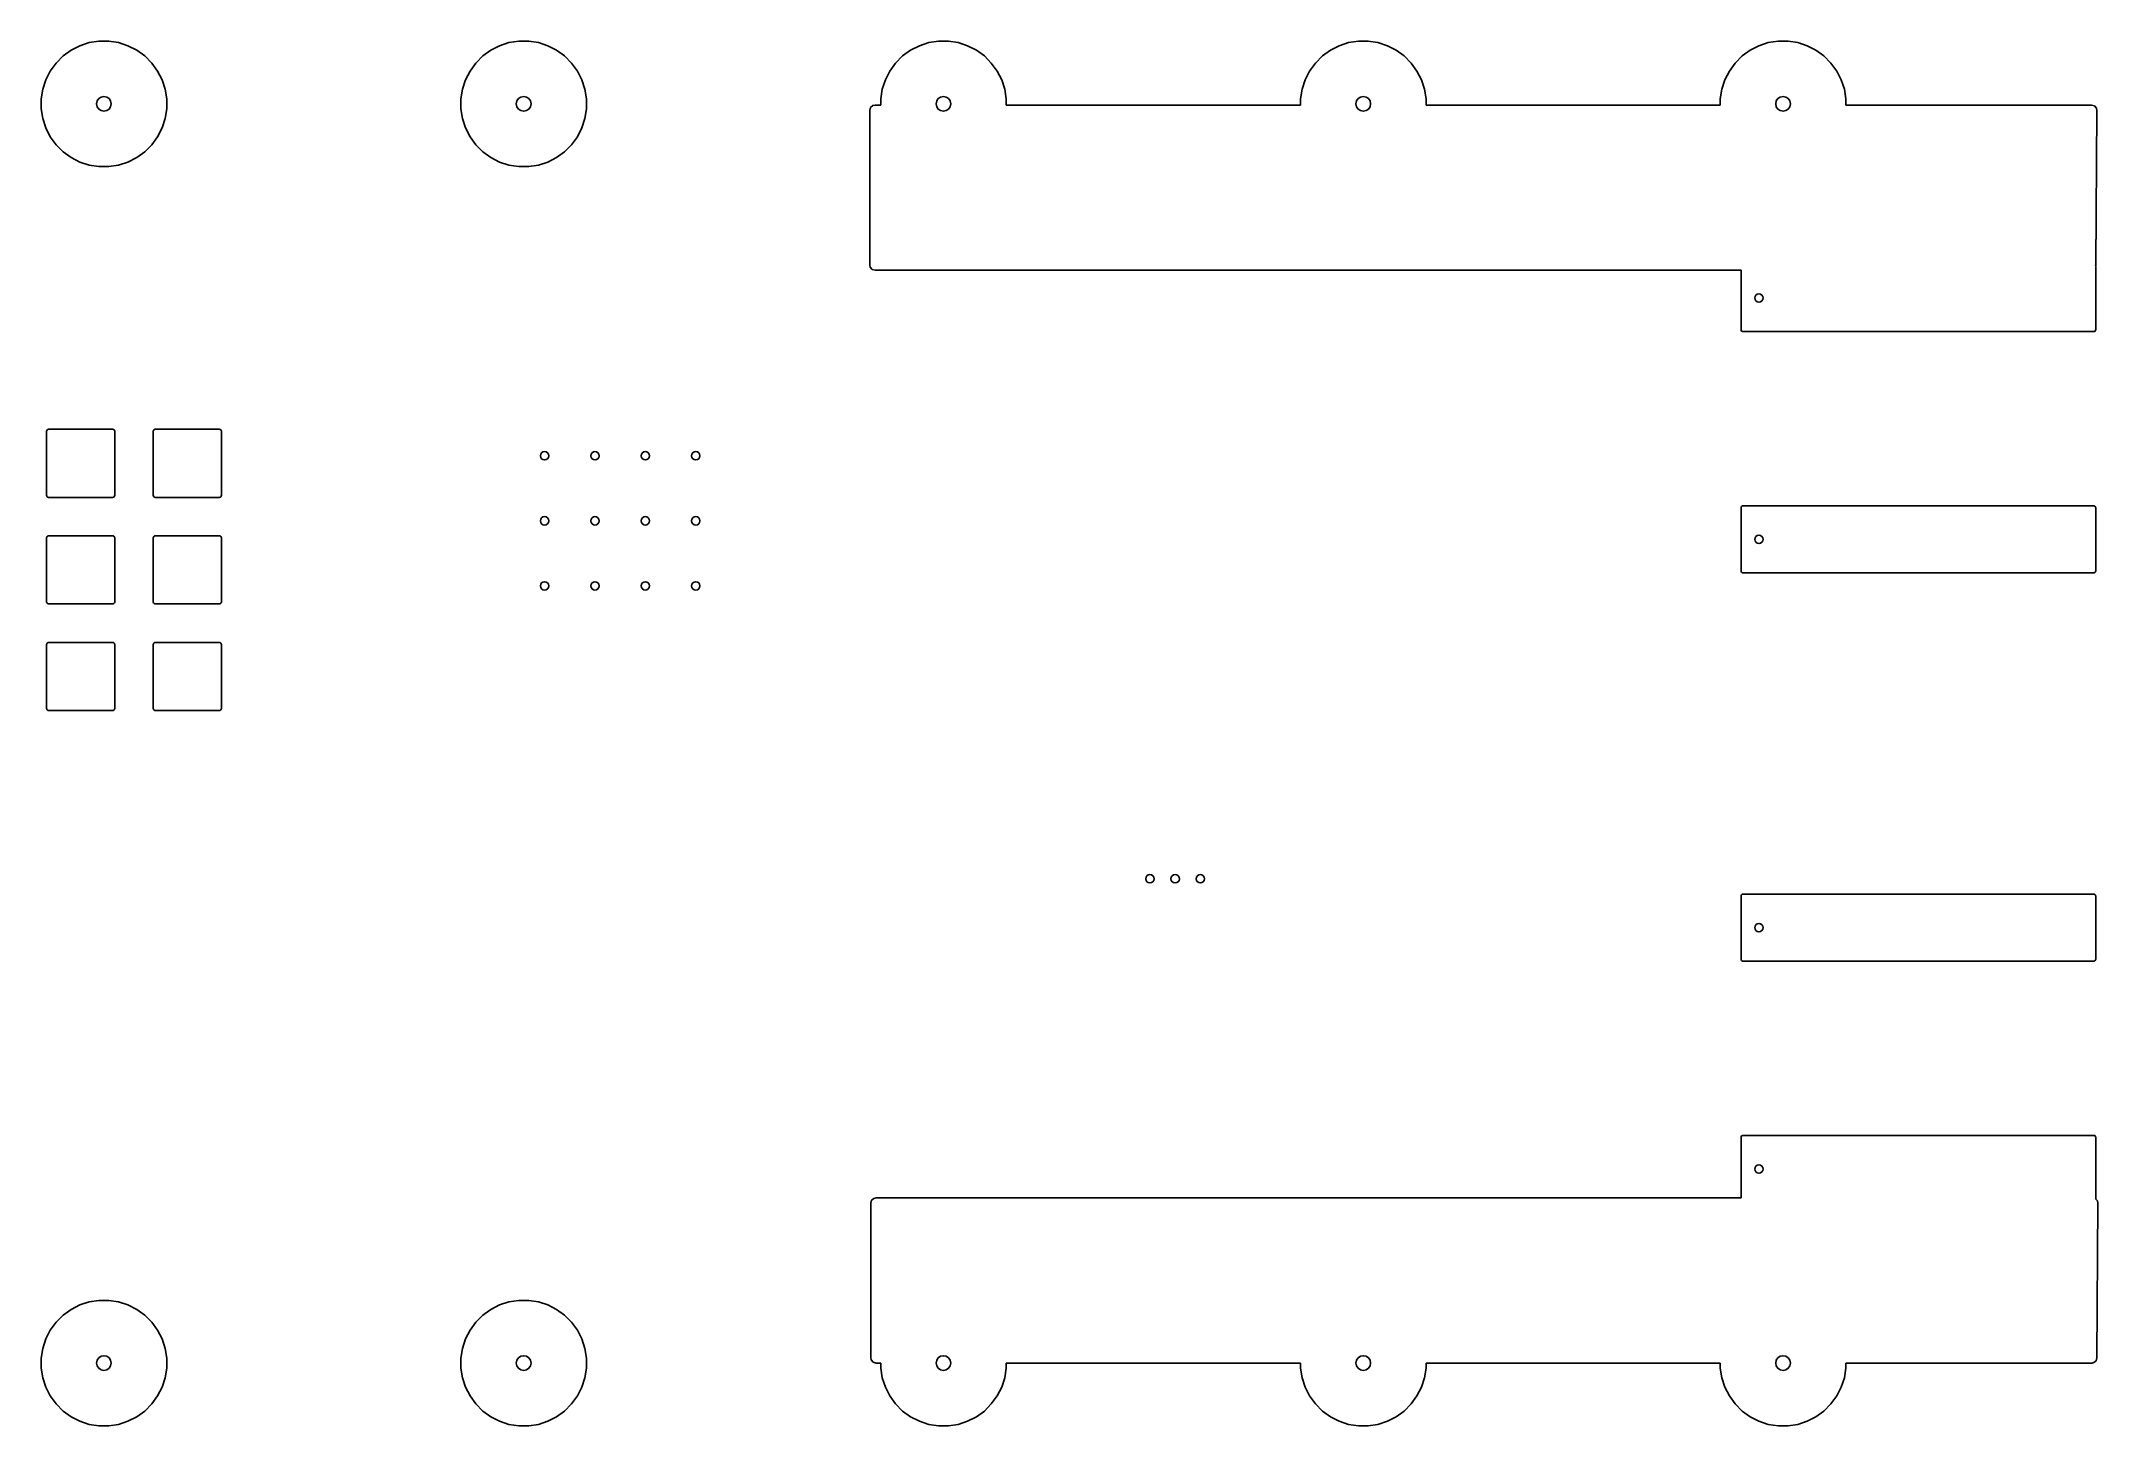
# Model space of a CAD drawing. Extents: x 4.98 to 6.91, y -4.19 to -2.89.
import ezdxf

# ---------------------------------------------------------------- set-up
doc = ezdxf.new("R2010")
doc.units = 0
doc.header["$MEASUREMENT"] = 0
doc.layers.add('BLACK', color=7, linetype='CONTINUOUS')

msp = doc.modelspace()

# ---------------------------------------------------------------- linework, layer by layer
at = {"layer": 'BLACK', "linetype": 'CONTINUOUS'}
for p, q in [((5.0145, -2.8951), (5.0233, -2.8922)), ((5.0233, -2.8922), (5.0325, -2.8908)), ((5.0325, -2.8908), (5.0418, -2.8908)), ((5.0418, -2.8908), (5.0509, -2.8922)), ((5.0509, -2.8922), (5.0597, -2.8951)), ((5.4082, -2.8951), (5.417, -2.8922)), ((5.417, -2.8922), (5.4262, -2.8908)), ((5.4262, -2.8908), (5.4355, -2.8908)), ((5.4355, -2.8908), (5.4446, -2.8922)), ((5.4446, -2.8922), (5.4534, -2.8951)), ((5.8019, -2.8951), (5.8107, -2.8922)), ((5.8107, -2.8922), (5.8199, -2.8908)), ((5.8199, -2.8908), (5.8292, -2.8908)), ((5.8292, -2.8908), (5.8383, -2.8922)), ((5.8383, -2.8922), (5.8471, -2.8951)), ((6.1956, -2.8951), (6.2044, -2.8922)), ((6.2044, -2.8922), (6.2136, -2.8908)), ((6.2136, -2.8908), (6.2229, -2.8908)), ((6.2229, -2.8908), (6.232, -2.8922)), ((6.232, -2.8922), (6.2408, -2.8951)), ((6.5893, -2.8951), (6.5981, -2.8922)), ((6.5981, -2.8922), (6.6073, -2.8908)), ((6.6073, -2.8908), (6.6166, -2.8908)), ((6.6166, -2.8908), (6.6257, -2.8922)), ((6.6257, -2.8922), (6.6345, -2.8951)), ((4.9868, -2.9188), (4.9922, -2.9113)), ((4.9922, -2.9113), (4.9988, -2.9047)), ((4.9988, -2.9047), (5.0063, -2.8993)), ((5.0063, -2.8993), (5.0145, -2.8951)), ((5.0597, -2.8951), (5.068, -2.8993)), ((5.068, -2.8993), (5.0755, -2.9047)), ((5.0755, -2.9047), (5.082, -2.9113)), ((5.082, -2.9113), (5.0875, -2.9188)), ((5.3805, -2.9188), (5.3859, -2.9113)), ((5.3859, -2.9113), (5.3925, -2.9047)), ((5.3925, -2.9047), (5.4, -2.8993)), ((5.4, -2.8993), (5.4082, -2.8951)), ((5.4534, -2.8951), (5.4617, -2.8993)), ((5.4617, -2.8993), (5.4692, -2.9047)), ((5.4692, -2.9047), (5.4757, -2.9113)), ((5.4757, -2.9113), (5.4812, -2.9188)), ((5.7742, -2.9188), (5.7796, -2.9113)), ((5.7796, -2.9113), (5.7862, -2.9047)), ((5.7862, -2.9047), (5.7937, -2.8993)), ((5.7937, -2.8993), (5.8019, -2.8951)), ((5.8471, -2.8951), (5.8554, -2.8993)), ((5.8554, -2.8993), (5.8629, -2.9047)), ((5.8629, -2.9047), (5.8694, -2.9113)), ((5.8694, -2.9113), (5.8749, -2.9188)), ((6.1679, -2.9188), (6.1733, -2.9113)), ((6.1733, -2.9113), (6.1799, -2.9047)), ((6.1799, -2.9047), (6.1874, -2.8993)), ((6.1874, -2.8993), (6.1956, -2.8951)), ((6.2408, -2.8951), (6.2491, -2.8993)), ((6.2491, -2.8993), (6.2566, -2.9047)), ((6.2566, -2.9047), (6.2631, -2.9113)), ((6.2631, -2.9113), (6.2686, -2.9188)), ((6.5616, -2.9188), (6.567, -2.9113)), ((6.567, -2.9113), (6.5736, -2.9047)), ((6.5736, -2.9047), (6.5811, -2.8993)), ((6.5811, -2.8993), (6.5893, -2.8951)), ((6.6345, -2.8951), (6.6428, -2.8993)), ((6.6428, -2.8993), (6.6503, -2.9047)), ((6.6503, -2.9047), (6.6568, -2.9113)), ((6.6568, -2.9113), (6.6623, -2.9188)), ((4.9797, -2.9359), (4.9826, -2.927)), ((4.9826, -2.927), (4.9868, -2.9188)), ((5.0875, -2.9188), (5.0917, -2.927)), ((5.0917, -2.927), (5.0945, -2.9359)), ((5.3734, -2.9359), (5.3763, -2.927)), ((5.3763, -2.927), (5.3805, -2.9188)), ((5.4812, -2.9188), (5.4854, -2.927)), ((5.4854, -2.927), (5.4883, -2.9359)), ((5.7671, -2.9359), (5.77, -2.927)), ((5.77, -2.927), (5.7742, -2.9188)), ((5.8749, -2.9188), (5.8791, -2.927)), ((5.8791, -2.927), (5.882, -2.9359)), ((6.1608, -2.9359), (6.1637, -2.927)), ((6.1637, -2.927), (6.1679, -2.9188)), ((6.2686, -2.9188), (6.2728, -2.927)), ((6.2728, -2.927), (6.2757, -2.9359)), ((6.5545, -2.9359), (6.5574, -2.927)), ((6.5574, -2.927), (6.5616, -2.9188)), ((6.6623, -2.9188), (6.6665, -2.927)), ((6.6665, -2.927), (6.6694, -2.9359)), ((4.9783, -2.945), (4.9797, -2.9359)), ((4.9783, -2.9543), (4.9783, -2.945)), ((5.0945, -2.9359), (5.096, -2.945)), ((5.096, -2.945), (5.096, -2.9543)), ((5.372, -2.945), (5.3734, -2.9359)), ((5.372, -2.9543), (5.372, -2.945)), ((5.4883, -2.9359), (5.4897, -2.945)), ((5.4897, -2.945), (5.4897, -2.9543)), ((5.7562, -2.953), (5.7583, -2.9512)), ((5.7583, -2.9512), (5.7604, -2.9507)), ((5.7604, -2.9507), (5.7657, -2.9507)), ((5.7657, -2.945), (5.7671, -2.9359)), ((5.7657, -2.9507), (5.7657, -2.945)), ((5.882, -2.9359), (5.8834, -2.945)), ((5.8834, -2.945), (5.8834, -2.9507)), ((5.8834, -2.9507), (6.1594, -2.9507)), ((6.1594, -2.945), (6.1608, -2.9359)), ((6.1594, -2.9507), (6.1594, -2.945)), ((6.2757, -2.9359), (6.2771, -2.945)), ((6.2771, -2.945), (6.2771, -2.9507)), ((6.2771, -2.9507), (6.5531, -2.9507)), ((6.5531, -2.945), (6.5545, -2.9359)), ((6.5531, -2.9507), (6.5531, -2.945)), ((6.6694, -2.9359), (6.6708, -2.945)), ((6.6708, -2.945), (6.6708, -2.9507)), ((6.6708, -2.9507), (6.9013, -2.9507)), ((6.9013, -2.9507), (6.904, -2.9515)), ((4.9797, -2.9634), (4.9783, -2.9543)), ((4.9826, -2.9722), (4.9797, -2.9634)), ((5.0945, -2.9634), (5.0917, -2.9722)), ((5.096, -2.9543), (5.0945, -2.9634)), ((5.3734, -2.9634), (5.372, -2.9543)), ((5.3763, -2.9722), (5.3734, -2.9634)), ((5.4883, -2.9634), (5.4854, -2.9722)), ((5.4897, -2.9543), (5.4883, -2.9634)), ((5.7554, -2.9557), (5.7562, -2.953)), ((5.7554, -3.1008), (5.7554, -2.9557)), ((6.904, -2.9515), (6.9058, -2.9536)), ((6.9063, -2.9557), (6.9054, -3.1008)), ((6.9058, -2.9536), (6.9063, -2.9557)), ((4.9868, -2.9805), (4.9826, -2.9722)), ((4.9922, -2.988), (4.9868, -2.9805)), ((4.9988, -2.9946), (4.9922, -2.988)), ((5.082, -2.988), (5.0755, -2.9946)), ((5.0875, -2.9805), (5.082, -2.988)), ((5.0917, -2.9722), (5.0875, -2.9805)), ((5.3805, -2.9805), (5.3763, -2.9722)), ((5.3859, -2.988), (5.3805, -2.9805)), ((5.3925, -2.9946), (5.3859, -2.988)), ((5.4757, -2.988), (5.4692, -2.9946)), ((5.4812, -2.9805), (5.4757, -2.988)), ((5.4854, -2.9722), (5.4812, -2.9805)), ((5.0063, -3), (4.9988, -2.9946)), ((5.0145, -3.0042), (5.0063, -3)), ((5.0233, -3.0071), (5.0145, -3.0042)), ((5.0325, -3.0085), (5.0233, -3.0071)), ((5.0418, -3.0085), (5.0325, -3.0085)), ((5.0509, -3.0071), (5.0418, -3.0085)), ((5.0597, -3.0042), (5.0509, -3.0071)), ((5.068, -3), (5.0597, -3.0042)), ((5.0755, -2.9946), (5.068, -3)), ((5.4, -3), (5.3925, -2.9946)), ((5.4082, -3.0042), (5.4, -3)), ((5.417, -3.0071), (5.4082, -3.0042)), ((5.4262, -3.0085), (5.417, -3.0071)), ((5.4355, -3.0085), (5.4262, -3.0085)), ((5.4446, -3.0071), (5.4355, -3.0085)), ((5.4534, -3.0042), (5.4446, -3.0071)), ((5.4617, -3), (5.4534, -3.0042)), ((5.4692, -2.9946), (5.4617, -3)), ((5.7558, -3.1028), (5.7554, -3.1008)), ((5.7577, -3.105), (5.7558, -3.1028)), ((5.7604, -3.1057), (5.7577, -3.105)), ((6.9054, -3.1008), (6.9051, -3.1017)), ((6.9051, -3.1017), (6.9052, -3.1022)), ((6.9052, -3.1022), (6.9052, -3.1613)), ((6.5726, -3.1057), (5.7604, -3.1057)), ((6.5726, -3.1613), (6.5726, -3.1057)), ((6.5727, -3.162), (6.5726, -3.1613)), ((6.5731, -3.1627), (6.5727, -3.162)), ((6.5738, -3.1631), (6.5731, -3.1627)), ((6.5745, -3.1632), (6.5738, -3.1631)), ((6.9033, -3.1632), (6.5745, -3.1632)), ((6.904, -3.1631), (6.9033, -3.1632)), ((6.9047, -3.1627), (6.904, -3.1631)), ((6.9051, -3.162), (6.9047, -3.1627)), ((6.9052, -3.1613), (6.9051, -3.162)), ((4.9833, -3.2567), (4.9835, -3.256)), ((4.9833, -3.3167), (4.9833, -3.2567)), ((4.9835, -3.256), (4.9839, -3.2554)), ((4.9839, -3.2554), (4.9845, -3.2549)), ((4.9845, -3.2549), (4.9853, -3.2548)), ((4.9853, -3.2548), (5.0453, -3.2548)), ((5.0453, -3.2548), (5.0461, -3.2549)), ((5.0461, -3.2549), (5.0467, -3.2554)), ((5.0467, -3.2554), (5.0471, -3.256)), ((5.0471, -3.256), (5.0473, -3.2567)), ((5.0473, -3.2567), (5.0473, -3.3167)), ((5.0833, -3.2567), (5.0835, -3.256)), ((5.0833, -3.3167), (5.0833, -3.2567)), ((5.0835, -3.256), (5.0839, -3.2554)), ((5.0839, -3.2554), (5.0845, -3.2549)), ((5.0845, -3.2549), (5.0853, -3.2548)), ((5.0853, -3.2548), (5.1453, -3.2548)), ((5.1453, -3.2548), (5.1461, -3.2549)), ((5.1461, -3.2549), (5.1467, -3.2554)), ((5.1467, -3.2554), (5.1471, -3.256)), ((5.1471, -3.256), (5.1473, -3.2567)), ((5.1473, -3.2567), (5.1473, -3.3167)), ((4.9835, -3.3175), (4.9833, -3.3167)), ((4.9839, -3.3181), (4.9835, -3.3175)), ((5.0471, -3.3175), (5.0467, -3.3181)), ((5.0473, -3.3167), (5.0471, -3.3175)), ((5.0835, -3.3175), (5.0833, -3.3167)), ((5.0839, -3.3181), (5.0835, -3.3175)), ((5.1471, -3.3175), (5.1467, -3.3181)), ((5.1473, -3.3167), (5.1471, -3.3175)), ((4.9845, -3.3186), (4.9839, -3.3181)), ((4.9853, -3.3187), (4.9845, -3.3186)), ((5.0453, -3.3187), (4.9853, -3.3187)), ((5.0461, -3.3186), (5.0453, -3.3187)), ((5.0467, -3.3181), (5.0461, -3.3186)), ((5.0845, -3.3186), (5.0839, -3.3181)), ((5.0853, -3.3187), (5.0845, -3.3186)), ((5.1453, -3.3187), (5.0853, -3.3187)), ((5.1461, -3.3186), (5.1453, -3.3187)), ((5.1467, -3.3181), (5.1461, -3.3186)), ((6.5726, -3.3286), (6.5727, -3.3278)), ((6.5726, -3.3876), (6.5726, -3.3286)), ((6.5727, -3.3278), (6.5731, -3.3272)), ((6.5731, -3.3272), (6.5738, -3.3268)), ((6.5738, -3.3268), (6.5745, -3.3266)), ((6.5745, -3.3266), (6.9033, -3.3266)), ((6.9033, -3.3266), (6.904, -3.3268)), ((6.904, -3.3268), (6.9047, -3.3272)), ((6.9047, -3.3272), (6.9051, -3.3278)), ((6.9051, -3.3278), (6.9052, -3.3286)), ((6.9052, -3.3286), (6.9052, -3.3876)), ((4.9833, -3.3567), (4.9835, -3.356)), ((4.9835, -3.356), (4.9839, -3.3554)), ((4.9839, -3.3554), (4.9845, -3.3549)), ((4.9845, -3.3549), (4.9853, -3.3548)), ((4.9853, -3.3548), (5.0453, -3.3548)), ((5.0453, -3.3548), (5.0461, -3.3549)), ((5.0461, -3.3549), (5.0467, -3.3554)), ((5.0467, -3.3554), (5.0471, -3.356)), ((5.0471, -3.356), (5.0473, -3.3567)), ((5.0833, -3.3567), (5.0835, -3.356)), ((5.0835, -3.356), (5.0839, -3.3554)), ((5.0839, -3.3554), (5.0845, -3.3549)), ((5.0845, -3.3549), (5.0853, -3.3548)), ((5.0853, -3.3548), (5.1453, -3.3548)), ((5.1453, -3.3548), (5.1461, -3.3549)), ((5.1461, -3.3549), (5.1467, -3.3554)), ((5.1467, -3.3554), (5.1471, -3.356)), ((5.1471, -3.356), (5.1473, -3.3567)), ((4.9833, -3.4167), (4.9833, -3.3567)), ((5.0473, -3.3567), (5.0473, -3.4167)), ((5.0833, -3.4167), (5.0833, -3.3567)), ((5.1473, -3.3567), (5.1473, -3.4167)), ((6.5727, -3.3884), (6.5726, -3.3876)), ((6.5731, -3.389), (6.5727, -3.3884)), ((6.5738, -3.3895), (6.5731, -3.389)), ((6.5745, -3.3896), (6.5738, -3.3895)), ((6.9033, -3.3896), (6.5745, -3.3896)), ((6.904, -3.3895), (6.9033, -3.3896)), ((6.9047, -3.389), (6.904, -3.3895)), ((6.9051, -3.3884), (6.9047, -3.389)), ((6.9052, -3.3876), (6.9051, -3.3884)), ((4.9835, -3.4175), (4.9833, -3.4167)), ((4.9839, -3.4181), (4.9835, -3.4175)), ((4.9845, -3.4186), (4.9839, -3.4181)), ((4.9853, -3.4187), (4.9845, -3.4186)), ((5.0453, -3.4187), (4.9853, -3.4187)), ((5.0461, -3.4186), (5.0453, -3.4187)), ((5.0467, -3.4181), (5.0461, -3.4186)), ((5.0471, -3.4175), (5.0467, -3.4181)), ((5.0473, -3.4167), (5.0471, -3.4175)), ((5.0835, -3.4175), (5.0833, -3.4167)), ((5.0839, -3.4181), (5.0835, -3.4175)), ((5.0845, -3.4186), (5.0839, -3.4181)), ((5.0853, -3.4187), (5.0845, -3.4186)), ((5.1453, -3.4187), (5.0853, -3.4187)), ((5.1461, -3.4186), (5.1453, -3.4187)), ((5.1467, -3.4181), (5.1461, -3.4186)), ((5.1471, -3.4175), (5.1467, -3.4181)), ((5.1473, -3.4167), (5.1471, -3.4175)), ((4.9833, -3.4567), (4.9835, -3.456)), ((4.9833, -3.5167), (4.9833, -3.4567)), ((4.9835, -3.456), (4.9839, -3.4554)), ((4.9839, -3.4554), (4.9845, -3.4549)), ((4.9845, -3.4549), (4.9853, -3.4548)), ((4.9853, -3.4548), (5.0453, -3.4548)), ((5.0453, -3.4548), (5.0461, -3.4549)), ((5.0461, -3.4549), (5.0467, -3.4554)), ((5.0467, -3.4554), (5.0471, -3.456)), ((5.0471, -3.456), (5.0473, -3.4567)), ((5.0473, -3.4567), (5.0473, -3.5167)), ((5.0833, -3.4567), (5.0835, -3.456)), ((5.0833, -3.5167), (5.0833, -3.4567)), ((5.0835, -3.456), (5.0839, -3.4554)), ((5.0839, -3.4554), (5.0845, -3.4549)), ((5.0845, -3.4549), (5.0853, -3.4548)), ((5.0853, -3.4548), (5.1453, -3.4548)), ((5.1453, -3.4548), (5.1461, -3.4549)), ((5.1461, -3.4549), (5.1467, -3.4554)), ((5.1467, -3.4554), (5.1471, -3.456)), ((5.1471, -3.456), (5.1473, -3.4567)), ((5.1473, -3.4567), (5.1473, -3.5167)), ((4.9835, -3.5175), (4.9833, -3.5167)), ((4.9839, -3.5181), (4.9835, -3.5175)), ((4.9845, -3.5186), (4.9839, -3.5181)), ((4.9853, -3.5187), (4.9845, -3.5186)), ((5.0453, -3.5187), (4.9853, -3.5187)), ((5.0461, -3.5186), (5.0453, -3.5187)), ((5.0467, -3.5181), (5.0461, -3.5186)), ((5.0471, -3.5175), (5.0467, -3.5181)), ((5.0473, -3.5167), (5.0471, -3.5175)), ((5.0835, -3.5175), (5.0833, -3.5167)), ((5.0839, -3.5181), (5.0835, -3.5175)), ((5.0845, -3.5186), (5.0839, -3.5181)), ((5.0853, -3.5187), (5.0845, -3.5186)), ((5.1453, -3.5187), (5.0853, -3.5187)), ((5.1461, -3.5186), (5.1453, -3.5187)), ((5.1467, -3.5181), (5.1461, -3.5186)), ((5.1471, -3.5175), (5.1467, -3.5181)), ((5.1473, -3.5167), (5.1471, -3.5175)), ((6.5726, -3.6928), (6.5727, -3.692)), ((6.5726, -3.7518), (6.5726, -3.6928)), ((6.5727, -3.692), (6.5731, -3.6914)), ((6.5731, -3.6914), (6.5738, -3.6909)), ((6.5738, -3.6909), (6.5745, -3.6908)), ((6.5745, -3.6908), (6.9033, -3.6908)), ((6.9033, -3.6908), (6.904, -3.6909)), ((6.904, -3.6909), (6.9047, -3.6914)), ((6.9047, -3.6914), (6.9051, -3.692)), ((6.9051, -3.692), (6.9052, -3.6928)), ((6.9052, -3.6928), (6.9052, -3.7518)), ((6.5727, -3.7526), (6.5726, -3.7518)), ((6.5731, -3.7532), (6.5727, -3.7526)), ((6.5738, -3.7536), (6.5731, -3.7532)), ((6.5745, -3.7538), (6.5738, -3.7536)), ((6.9033, -3.7538), (6.5745, -3.7538)), ((6.904, -3.7536), (6.9033, -3.7538)), ((6.9047, -3.7532), (6.904, -3.7536)), ((6.9051, -3.7526), (6.9047, -3.7532)), ((6.9052, -3.7518), (6.9051, -3.7526)), ((6.5726, -3.9191), (6.5727, -3.9184)), ((6.5726, -3.9757), (6.5726, -3.9191)), ((6.5727, -3.9184), (6.5731, -3.9177)), ((6.5731, -3.9177), (6.5738, -3.9173)), ((6.5738, -3.9173), (6.5745, -3.9172)), ((6.5745, -3.9172), (6.9033, -3.9172)), ((6.9033, -3.9172), (6.904, -3.9173)), ((6.904, -3.9173), (6.9047, -3.9177)), ((6.9047, -3.9177), (6.9051, -3.9184)), ((6.9051, -3.9184), (6.9052, -3.9191)), ((6.9052, -3.9191), (6.9052, -3.9769)), ((5.7563, -3.9807), (5.7571, -3.978)), ((5.7563, -4.1258), (5.7563, -3.9807)), ((5.7571, -3.978), (5.7592, -3.9762)), ((5.7592, -3.9762), (5.7613, -3.9757)), ((5.7613, -3.9757), (6.5726, -3.9757)), ((6.9052, -3.9769), (6.9067, -3.9786)), ((6.9072, -3.9807), (6.9063, -4.1258)), ((6.9067, -3.9786), (6.9072, -3.9807)), ((4.9922, -4.0924), (4.9988, -4.0858)), ((4.9988, -4.0858), (5.0063, -4.0804)), ((5.0063, -4.0804), (5.0145, -4.0762)), ((5.0145, -4.0762), (5.0233, -4.0733)), ((5.0233, -4.0733), (5.0325, -4.0719)), ((5.0325, -4.0719), (5.0418, -4.0719)), ((5.0418, -4.0719), (5.0509, -4.0733)), ((5.0509, -4.0733), (5.0597, -4.0762)), ((5.0597, -4.0762), (5.068, -4.0804)), ((5.068, -4.0804), (5.0755, -4.0858)), ((5.0755, -4.0858), (5.082, -4.0924)), ((5.3859, -4.0924), (5.3925, -4.0858)), ((5.3925, -4.0858), (5.4, -4.0804)), ((5.4, -4.0804), (5.4082, -4.0762)), ((5.4082, -4.0762), (5.417, -4.0733)), ((5.417, -4.0733), (5.4262, -4.0719)), ((5.4262, -4.0719), (5.4355, -4.0719)), ((5.4355, -4.0719), (5.4446, -4.0733)), ((5.4446, -4.0733), (5.4534, -4.0762)), ((5.4534, -4.0762), (5.4617, -4.0804)), ((5.4617, -4.0804), (5.4692, -4.0858)), ((5.4692, -4.0858), (5.4757, -4.0924)), ((4.9797, -4.117), (4.9826, -4.1081)), ((4.9826, -4.1081), (4.9868, -4.0999)), ((4.9868, -4.0999), (4.9922, -4.0924)), ((5.082, -4.0924), (5.0875, -4.0999)), ((5.0875, -4.0999), (5.0917, -4.1081)), ((5.0917, -4.1081), (5.0945, -4.117)), ((5.3734, -4.117), (5.3763, -4.1081)), ((5.3763, -4.1081), (5.3805, -4.0999)), ((5.3805, -4.0999), (5.3859, -4.0924)), ((5.4757, -4.0924), (5.4812, -4.0999)), ((5.4812, -4.0999), (5.4854, -4.1081)), ((5.4854, -4.1081), (5.4883, -4.117)), ((4.9783, -4.1261), (4.9797, -4.117)), ((4.9783, -4.1354), (4.9783, -4.1261)), ((5.0945, -4.117), (5.096, -4.1261)), ((5.096, -4.1261), (5.096, -4.1354)), ((5.372, -4.1261), (5.3734, -4.117)), ((5.372, -4.1354), (5.372, -4.1261)), ((5.4883, -4.117), (5.4897, -4.1261)), ((5.4897, -4.1261), (5.4897, -4.1354)), ((5.7567, -4.1278), (5.7563, -4.1258)), ((5.7586, -4.13), (5.7567, -4.1278)), ((6.9063, -4.1258), (6.9055, -4.1285)), ((4.9797, -4.1445), (4.9783, -4.1354)), ((4.9826, -4.1533), (4.9797, -4.1445)), ((5.0945, -4.1445), (5.0917, -4.1533)), ((5.096, -4.1354), (5.0945, -4.1445)), ((5.3734, -4.1445), (5.372, -4.1354)), ((5.3763, -4.1533), (5.3734, -4.1445)), ((5.4883, -4.1445), (5.4854, -4.1533)), ((5.4897, -4.1354), (5.4883, -4.1445)), ((5.7613, -4.1307), (5.7586, -4.13)), ((5.7657, -4.1307), (5.7613, -4.1307)), ((5.7657, -4.1354), (5.7657, -4.1307)), ((5.7671, -4.1445), (5.7657, -4.1354)), ((5.77, -4.1533), (5.7671, -4.1445)), ((5.882, -4.1445), (5.8791, -4.1533)), ((5.8834, -4.1354), (5.882, -4.1445)), ((6.1594, -4.1307), (5.8834, -4.1307)), ((5.8834, -4.1307), (5.8834, -4.1354)), ((6.1594, -4.1354), (6.1594, -4.1307)), ((6.1608, -4.1445), (6.1594, -4.1354)), ((6.1637, -4.1533), (6.1608, -4.1445)), ((6.2757, -4.1445), (6.2728, -4.1533)), ((6.2771, -4.1354), (6.2757, -4.1445)), ((6.5531, -4.1307), (6.2771, -4.1307)), ((6.2771, -4.1307), (6.2771, -4.1354)), ((6.5531, -4.1354), (6.5531, -4.1307)), ((6.5545, -4.1445), (6.5531, -4.1354)), ((6.5574, -4.1533), (6.5545, -4.1445)), ((6.6694, -4.1445), (6.6665, -4.1533)), ((6.6708, -4.1354), (6.6694, -4.1445)), ((6.9014, -4.1307), (6.6708, -4.1307)), ((6.6708, -4.1307), (6.6708, -4.1354)), ((6.9034, -4.1303), (6.9014, -4.1307)), ((6.9055, -4.1285), (6.9034, -4.1303)), ((4.9868, -4.1616), (4.9826, -4.1533)), ((4.9922, -4.1691), (4.9868, -4.1616)), ((5.0875, -4.1616), (5.082, -4.1691)), ((5.0917, -4.1533), (5.0875, -4.1616)), ((5.3805, -4.1616), (5.3763, -4.1533)), ((5.3859, -4.1691), (5.3805, -4.1616)), ((5.4812, -4.1616), (5.4757, -4.1691)), ((5.4854, -4.1533), (5.4812, -4.1616)), ((5.7742, -4.1616), (5.77, -4.1533)), ((5.7796, -4.1691), (5.7742, -4.1616)), ((5.8749, -4.1616), (5.8694, -4.1691)), ((5.8791, -4.1533), (5.8749, -4.1616)), ((6.1679, -4.1616), (6.1637, -4.1533)), ((6.1733, -4.1691), (6.1679, -4.1616)), ((6.2686, -4.1616), (6.2631, -4.1691)), ((6.2728, -4.1533), (6.2686, -4.1616)), ((6.5616, -4.1616), (6.5574, -4.1533)), ((6.567, -4.1691), (6.5616, -4.1616)), ((6.6623, -4.1616), (6.6568, -4.1691)), ((6.6665, -4.1533), (6.6623, -4.1616)), ((4.9988, -4.1757), (4.9922, -4.1691)), ((5.0063, -4.1811), (4.9988, -4.1757)), ((5.0145, -4.1853), (5.0063, -4.1811)), ((5.0233, -4.1882), (5.0145, -4.1853)), ((5.0597, -4.1853), (5.0509, -4.1882)), ((5.068, -4.1811), (5.0597, -4.1853)), ((5.0755, -4.1757), (5.068, -4.1811)), ((5.082, -4.1691), (5.0755, -4.1757)), ((5.3925, -4.1757), (5.3859, -4.1691)), ((5.4, -4.1811), (5.3925, -4.1757)), ((5.4082, -4.1853), (5.4, -4.1811)), ((5.417, -4.1882), (5.4082, -4.1853)), ((5.4534, -4.1853), (5.4446, -4.1882)), ((5.4617, -4.1811), (5.4534, -4.1853)), ((5.4692, -4.1757), (5.4617, -4.1811)), ((5.4757, -4.1691), (5.4692, -4.1757)), ((5.7862, -4.1757), (5.7796, -4.1691)), ((5.7937, -4.1811), (5.7862, -4.1757)), ((5.8019, -4.1853), (5.7937, -4.1811)), ((5.8107, -4.1882), (5.8019, -4.1853)), ((5.8471, -4.1853), (5.8383, -4.1882)), ((5.8554, -4.1811), (5.8471, -4.1853)), ((5.8629, -4.1757), (5.8554, -4.1811)), ((5.8694, -4.1691), (5.8629, -4.1757)), ((6.1799, -4.1757), (6.1733, -4.1691)), ((6.1874, -4.1811), (6.1799, -4.1757)), ((6.1956, -4.1853), (6.1874, -4.1811)), ((6.2044, -4.1882), (6.1956, -4.1853)), ((6.2408, -4.1853), (6.232, -4.1882)), ((6.2491, -4.1811), (6.2408, -4.1853)), ((6.2566, -4.1757), (6.2491, -4.1811)), ((6.2631, -4.1691), (6.2566, -4.1757)), ((6.5736, -4.1757), (6.567, -4.1691)), ((6.5811, -4.1811), (6.5736, -4.1757)), ((6.5893, -4.1853), (6.5811, -4.1811)), ((6.5981, -4.1882), (6.5893, -4.1853)), ((6.6345, -4.1853), (6.6257, -4.1882)), ((6.6428, -4.1811), (6.6345, -4.1853)), ((6.6503, -4.1757), (6.6428, -4.1811)), ((6.6568, -4.1691), (6.6503, -4.1757)), ((5.0325, -4.1896), (5.0233, -4.1882)), ((5.0418, -4.1896), (5.0325, -4.1896)), ((5.0509, -4.1882), (5.0418, -4.1896)), ((5.4262, -4.1896), (5.417, -4.1882)), ((5.4355, -4.1896), (5.4262, -4.1896)), ((5.4446, -4.1882), (5.4355, -4.1896)), ((5.8199, -4.1896), (5.8107, -4.1882)), ((5.8292, -4.1896), (5.8199, -4.1896)), ((5.8383, -4.1882), (5.8292, -4.1896)), ((6.2136, -4.1896), (6.2044, -4.1882)), ((6.2229, -4.1896), (6.2136, -4.1896)), ((6.232, -4.1882), (6.2229, -4.1896)), ((6.6073, -4.1896), (6.5981, -4.1882)), ((6.6166, -4.1896), (6.6073, -4.1896)), ((6.6257, -4.1882), (6.6166, -4.1896))]:
    msp.add_line(p, q, dxfattribs=at)
at = {"layer": 'BLACK'}
for centre, radius in [((5.0371, -2.9496), 0.00689), ((5.4308, -2.9496), 0.00689), ((5.8245, -2.9496), 0.00689), ((6.2182, -2.9496), 0.00689), ((6.6119, -2.9496), 0.00689), ((6.5893, -3.1317), 0.00394), ((5.4504, -3.2797), 0.00394), ((5.4504, -3.2797), 0.00394), ((5.4977, -3.2797), 0.00394), ((5.4977, -3.2797), 0.00394), ((5.5449, -3.2797), 0.00394), ((5.5449, -3.2797), 0.00394), ((5.5922, -3.2797), 0.00394), ((5.5922, -3.2797), 0.00394), ((5.4504, -3.3407), 0.00394), ((5.4504, -3.3407), 0.00394), ((5.4977, -3.3407), 0.00394), ((5.4977, -3.3407), 0.00394), ((5.5449, -3.3407), 0.00394), ((5.5449, -3.3407), 0.00394), ((5.5922, -3.3407), 0.00394), ((5.5922, -3.3407), 0.00394), ((6.5893, -3.3581), 0.00394), ((5.4504, -3.4018), 0.00394), ((5.4504, -3.4018), 0.00394), ((5.4977, -3.4018), 0.00394), ((5.4977, -3.4018), 0.00394), ((5.5449, -3.4018), 0.00394), ((5.5449, -3.4018), 0.00394), ((5.5922, -3.4018), 0.00394), ((5.5922, -3.4018), 0.00394), ((6.0181, -3.6764), 0.00394), ((6.0181, -3.6764), 0.00394), ((6.0418, -3.6764), 0.00394), ((6.0418, -3.6764), 0.00394), ((6.0654, -3.6764), 0.00394), ((6.0654, -3.6764), 0.00394), ((6.5893, -3.7223), 0.00394), ((6.5893, -3.9487), 0.00394), ((5.0371, -4.1307), 0.00689), ((5.4308, -4.1307), 0.00689), ((5.8245, -4.1307), 0.00689), ((6.2182, -4.1307), 0.00689), ((6.6119, -4.1307), 0.00689)]:
    msp.add_circle(centre, radius, dxfattribs=at)
at = {"layer": 'WHITE'}
for centre, radius in [((5.0371, -2.9496), 0.00689), ((5.4308, -2.9496), 0.00689), ((5.8245, -2.9496), 0.00689), ((6.2182, -2.9496), 0.00689), ((6.6119, -2.9496), 0.00689), ((6.5893, -3.1317), 0.00394), ((6.5893, -3.3581), 0.00394), ((6.5893, -3.7223), 0.00394), ((6.5893, -3.9487), 0.00394), ((5.0371, -4.1307), 0.00689), ((5.4308, -4.1307), 0.00689), ((5.8245, -4.1307), 0.00689), ((6.2182, -4.1307), 0.00689), ((6.6119, -4.1307), 0.00689)]:
    msp.add_circle(centre, radius, dxfattribs=at)

doc.saveas('drawing.dxf')
